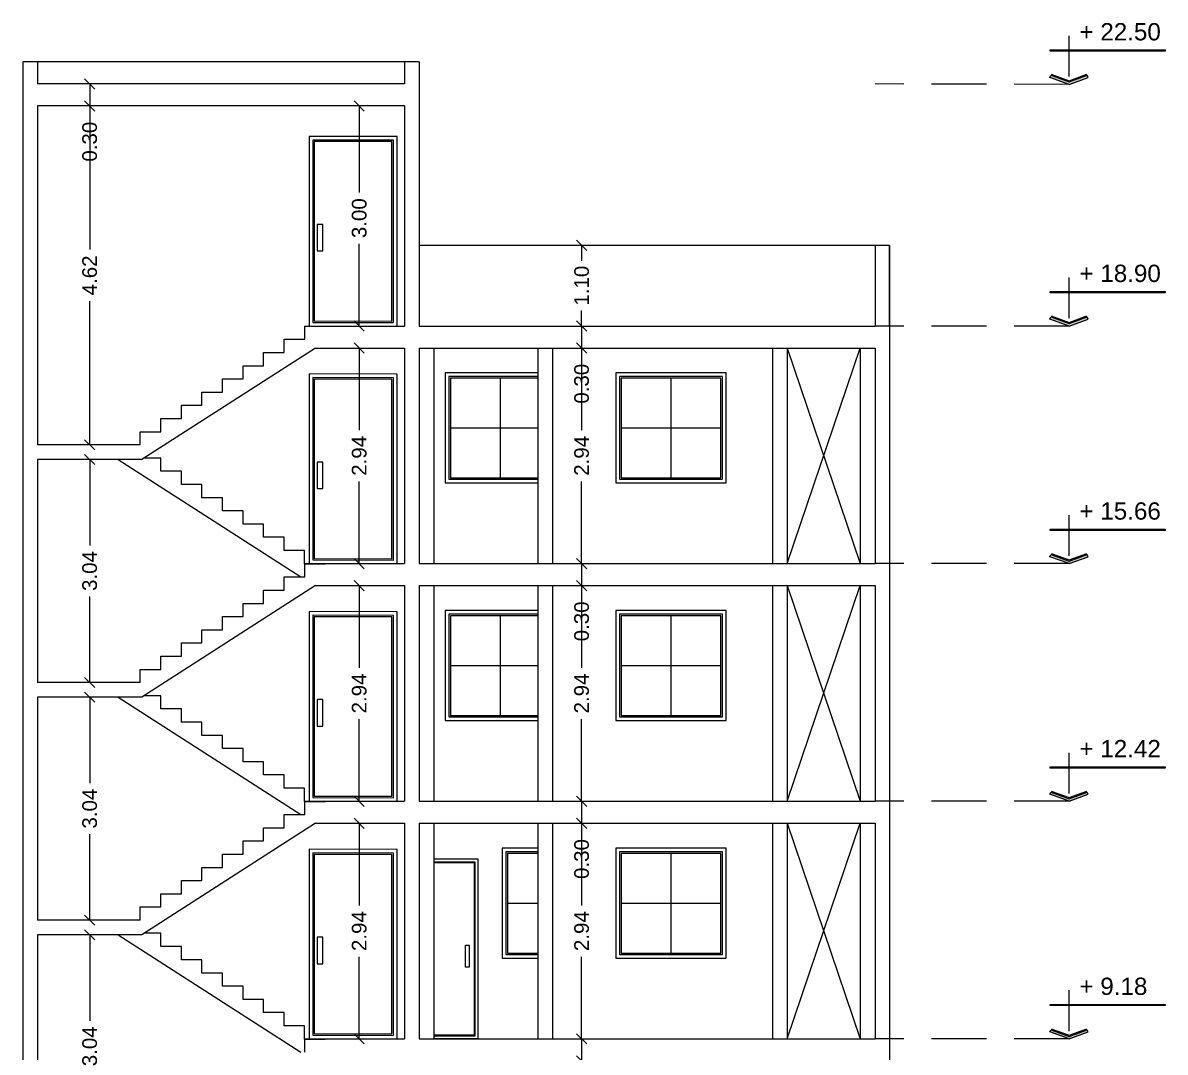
# Model space of a CAD drawing. Header units: metres. Extents: x -355 to 973, y -73 to 238.
# Drawn here: x 538.38 to 553.94, y 56 to 70.04 of the extents above; entities that cross this region are included whole.
import ezdxf

# ---------------------------------------------------------------- set-up
doc = ezdxf.new("R2010")
doc.units = ezdxf.units.M
doc.header["$LTSCALE"] = 3
doc.header["$MEASUREMENT"] = 0
doc.linetypes.add('DASHED2', pattern=[0.375, 0.25, -0.125])
for name, color, linetype, lineweight in [('.....13', 7, 'DASHED2', 13), ('05', 21, 'Continuous', 5), ('09', 120, 'Continuous', 9)]:
    doc.layers.add(name, color=color, linetype=linetype, lineweight=lineweight)
doc.layers.add('A-FALSE-25-Knuf', color=2, linetype='Continuous')
doc.layers.add('khatchin', color=7, linetype='Continuous')
doc.styles.get("Standard").update_dxf_attribs({"font": 'arial.ttf'})
doc.dimstyles.new('ahmad', dxfattribs={"dimtxt": 0.2, "dimasz": 0.1375, "dimexe": 0, "dimexo": 0.0625, "dimgap": 0.09, "dimtad": 0, "dimzin": 0, "dimdsep": 46, "dimtxsty": 'Standard', "dimblk": 'OBLIQUE', "dimcen": 0.09, "dimclrd": 245, "dimclrt": 61, "dimadec": 0, "dimazin": 0, "dimtfac": 1, "dimtofl": 0, "dimtmove": 0, "dimatfit": 3, "dimldrblk": 'OBLIQUE', "dimfxl": 0, "dimfxlon": 1, "dimtolj": 1, "dimtzin": 0, "dimlwd": 13, "dimarcsym": 0})

# ---------------------------------------------------------------- blocks, each defined once
blk = doc.blocks.new('7uy')
at = {"layer": 'Defpoints'}
for p, q in [((307.318, 21.839), (307.038, 21.839)), ((307.318, 21.659), (307.318, 21.839))]:
    blk.add_line(p, q, dxfattribs=at)
blk = doc.blocks.new('_Oblique')
at = {"color": 0, "linetype": 'ByBlock', "lineweight": -2}
blk.add_line((-0.5, -0.5), (0.5, 0.5), dxfattribs=at)
blk = doc.blocks.new('*D551')
at = {"color": 245, "lineweight": 13, "transparency": 16777216}
for p, q in [((542.959, 65.602), (542.959, 64.483)), ((542.959, 62.662), (542.959, 63.781))]:
    blk.add_line(p, q, dxfattribs=at)
at = {"layer": 'Defpoints', "color": 0, "transparency": 16777216}
for p in [(542.361, 65.602), (542.959, 65.602), (542.218, 62.662)]:
    blk.add_point(p, dxfattribs=at)
at = {"color": 245, "lineweight": 13, "transparency": 16777216, "xscale": 0.1375, "yscale": 0.1375, "zscale": 0.1375}
for p, rotation in [((542.959, 65.602), 90), ((542.959, 62.662), 270)]:
    blk.add_blockref('_Oblique', p, dxfattribs=dict(at, rotation=rotation))
at = {"color": 61, "transparency": 16777216, "insert": (542.959, 64.132), "char_height": 0.2, "attachment_point": 5, "rotation": 90}
blk.add_mtext('\\A1;2.94', dxfattribs=at)
blk = doc.blocks.new('erger')
blk.add_lwpolyline([(285.953, 18.481), (285.876, 18.481), (285.876, 18.121), (285.953, 18.121)], close=True)
at = {"layer": '09'}
for points in [[(285.766, 17.095), (286.965, 17.093), (286.965, 19.679), (285.766, 19.681)], [(285.816, 17.145), (286.915, 17.143), (286.915, 19.629), (285.816, 19.631)], [(285.836, 17.165), (286.895, 17.163), (286.895, 19.609), (285.836, 19.611)]]:
    blk.add_lwpolyline(points, close=True, dxfattribs=at)
blk = doc.blocks.new('*D552')
at = {"color": 245, "lineweight": 13, "transparency": 16777216}
for p, q in [((542.959, 62.362), (542.959, 61.243)), ((542.959, 59.422), (542.959, 60.541))]:
    blk.add_line(p, q, dxfattribs=at)
at = {"layer": 'Defpoints', "color": 0, "transparency": 16777216}
for p in [(542.361, 62.362), (542.959, 62.362), (542.218, 59.422)]:
    blk.add_point(p, dxfattribs=at)
at = {"color": 245, "lineweight": 13, "transparency": 16777216, "xscale": 0.1375, "yscale": 0.1375, "zscale": 0.1375}
for p, rotation in [((542.959, 62.362), 90), ((542.959, 59.422), 270)]:
    blk.add_blockref('_Oblique', p, dxfattribs=dict(at, rotation=rotation))
at = {"color": 61, "transparency": 16777216, "insert": (542.959, 60.892), "char_height": 0.2, "attachment_point": 5, "rotation": 90}
blk.add_mtext('\\A1;2.94', dxfattribs=at)
blk = doc.blocks.new('*D553')
at = {"color": 245, "lineweight": 13, "transparency": 16777216}
for p, q in [((542.959, 59.122), (542.959, 58.003)), ((542.959, 56.182), (542.959, 57.301))]:
    blk.add_line(p, q, dxfattribs=at)
at = {"layer": 'Defpoints', "color": 0, "transparency": 16777216}
for p in [(542.361, 59.122), (542.959, 59.122), (542.218, 56.182)]:
    blk.add_point(p, dxfattribs=at)
at = {"color": 245, "lineweight": 13, "transparency": 16777216, "xscale": 0.1375, "yscale": 0.1375, "zscale": 0.1375}
for p, rotation in [((542.959, 59.122), 90), ((542.959, 56.182), 270)]:
    blk.add_blockref('_Oblique', p, dxfattribs=dict(at, rotation=rotation))
at = {"color": 61, "transparency": 16777216, "insert": (542.959, 57.652), "char_height": 0.2, "attachment_point": 5, "rotation": 90}
blk.add_mtext('\\A1;2.94', dxfattribs=at)
blk = doc.blocks.new('43wr34r')
at = {"layer": '09'}
for p, q in [((297.419, 28.365), (297.419, 27.005)), ((296.739, 27.685), (298.099, 27.685))]:
    blk.add_line(p, q, dxfattribs=at)
for points in [[(298.169, 28.435), (296.669, 28.435), (296.669, 26.935), (298.169, 26.935)], [(298.119, 28.385), (296.719, 28.385), (296.719, 26.985), (298.119, 26.985)], [(298.099, 28.365), (296.739, 28.365), (296.739, 27.005), (298.099, 27.005)]]:
    blk.add_lwpolyline(points, close=True, dxfattribs=at)
blk = doc.blocks.new('awedad')
at = {"layer": '09'}
blk.add_line((288.468, 22.185), (288.881, 22.185), dxfattribs=at)
for points in [[(288.881, 22.935), (288.398, 22.935), (288.398, 21.435), (288.881, 21.435)], [(288.881, 22.885), (288.448, 22.885), (288.448, 21.485), (288.881, 21.485)], [(288.881, 22.865), (288.468, 22.865), (288.468, 21.505), (288.881, 21.505)]]:
    blk.add_lwpolyline(points, dxfattribs=at)
blk = doc.blocks.new('ertfetf')
blk.add_lwpolyline([(300.918, 16.3), (300.968, 16.3), (300.968, 16.001), (300.918, 16.001)], close=True)
at = {"layer": '09'}
for points in [[(300.485, 17.477), (301.085, 17.477), (301.085, 15.022), (300.485, 15.022)], [(300.485, 17.437), (301.045, 17.437), (301.045, 15.062), (300.485, 15.062)], [(300.485, 17.427), (301.035, 17.427), (301.035, 15.072), (300.485, 15.072)]]:
    blk.add_lwpolyline(points, dxfattribs=at)
blk = doc.blocks.new('w4r43w4r')
at = {"layer": '09'}
for p, q in [((270.664, 19.625), (270.664, 18.265)), ((269.984, 18.945), (271.173, 18.945))]:
    blk.add_line(p, q, dxfattribs=at)
for points in [[(271.173, 19.695), (269.914, 19.695), (269.914, 18.195), (271.173, 18.195)], [(271.173, 19.645), (269.964, 19.645), (269.964, 18.245), (271.173, 18.245)], [(271.173, 19.625), (269.984, 19.625), (269.984, 18.265), (271.173, 18.265)]]:
    blk.add_lwpolyline(points, dxfattribs=at)
blk = doc.blocks.new('*D571')
at = {"layer": 'Defpoints', "color": 0, "transparency": 16777216}
for p in [(539.286, 64.082), (539.286, 61.042), (539.286, 61.042)]:
    blk.add_point(p, dxfattribs=at)
at = {"layer": 'khatchin', "color": 245, "lineweight": 13, "transparency": 16777216}
for p, q in [((539.286, 64.082), (539.286, 62.911)), ((539.286, 61.042), (539.286, 62.212))]:
    blk.add_line(p, q, dxfattribs=at)
at = {"layer": 'khatchin', "color": 245, "lineweight": 13, "transparency": 16777216, "xscale": 0.1375, "yscale": 0.1375, "zscale": 0.1375}
for p, rotation in [((539.286, 64.082), 90), ((539.286, 61.042), 270)]:
    blk.add_blockref('_Oblique', p, dxfattribs=dict(at, rotation=rotation))
at = {"layer": 'khatchin', "color": 61, "transparency": 16777216, "insert": (539.286, 62.562), "char_height": 0.2, "attachment_point": 5, "rotation": 90}
blk.add_mtext('\\A1;3.04', dxfattribs=at)
blk = doc.blocks.new('*D572')
at = {"layer": 'Defpoints', "color": 0, "transparency": 16777216}
for p in [(539.286, 60.842), (539.286, 57.802), (539.286, 57.802)]:
    blk.add_point(p, dxfattribs=at)
at = {"layer": 'khatchin', "color": 245, "lineweight": 13, "transparency": 16777216}
for p, q in [((539.286, 60.842), (539.286, 59.671)), ((539.286, 57.802), (539.286, 58.972))]:
    blk.add_line(p, q, dxfattribs=at)
at = {"layer": 'khatchin', "color": 245, "lineweight": 13, "transparency": 16777216, "xscale": 0.1375, "yscale": 0.1375, "zscale": 0.1375}
for p, rotation in [((539.286, 60.842), 90), ((539.286, 57.802), 270)]:
    blk.add_blockref('_Oblique', p, dxfattribs=dict(at, rotation=rotation))
at = {"layer": 'khatchin', "color": 61, "transparency": 16777216, "insert": (539.286, 59.322), "char_height": 0.2, "attachment_point": 5, "rotation": 90}
blk.add_mtext('\\A1;3.04', dxfattribs=at)
blk = doc.blocks.new('*D557')
at = {"layer": 'Defpoints', "color": 0, "transparency": 16777216}
for p in [(539.286, 57.602), (539.286, 54.562), (539.286, 54.562)]:
    blk.add_point(p, dxfattribs=at)
at = {"layer": 'khatchin', "color": 245, "lineweight": 13, "transparency": 16777216}
for p, q in [((539.286, 57.602), (539.286, 56.431)), ((539.286, 54.562), (539.286, 55.732))]:
    blk.add_line(p, q, dxfattribs=at)
at = {"layer": 'khatchin', "color": 245, "lineweight": 13, "transparency": 16777216, "xscale": 0.1375, "yscale": 0.1375, "zscale": 0.1375}
for p, rotation in [((539.286, 57.602), 90), ((539.286, 54.562), 270)]:
    blk.add_blockref('_Oblique', p, dxfattribs=dict(at, rotation=rotation))
at = {"layer": 'khatchin', "color": 61, "transparency": 16777216, "insert": (539.286, 56.082), "char_height": 0.2, "attachment_point": 5, "rotation": 90}
blk.add_mtext('\\A1;3.04', dxfattribs=at)
blk = doc.blocks.new('*D560')
at = {"layer": 'Defpoints', "color": 0, "transparency": 16777216}
for p in [(539.286, 68.902), (539.286, 64.282), (539.286, 64.282)]:
    blk.add_point(p, dxfattribs=at)
at = {"layer": 'khatchin', "color": 245, "lineweight": 13, "transparency": 16777216}
for p, q in [((539.286, 68.902), (539.286, 66.944)), ((539.286, 64.282), (539.286, 66.239))]:
    blk.add_line(p, q, dxfattribs=at)
at = {"layer": 'khatchin', "color": 245, "lineweight": 13, "transparency": 16777216, "xscale": 0.1375, "yscale": 0.1375, "zscale": 0.1375}
for p, rotation in [((539.286, 68.902), 90), ((539.286, 64.282), 270)]:
    blk.add_blockref('_Oblique', p, dxfattribs=dict(at, rotation=rotation))
at = {"layer": 'khatchin', "color": 61, "transparency": 16777216, "insert": (539.286, 66.592), "char_height": 0.2, "attachment_point": 5, "rotation": 90}
blk.add_mtext('\\A1;4.62', dxfattribs=at)
blk = doc.blocks.new('*D573')
at = {"layer": 'Defpoints', "color": 0, "transparency": 16777216}
for p in [(545.59, 62.662), (545.59, 62.362), (545.989, 62.362)]:
    blk.add_point(p, dxfattribs=at)
at = {"layer": 'khatchin', "color": 245, "lineweight": 13, "transparency": 16777216}
for p, q in [((545.989, 62.662), (545.989, 62.362)), ((545.989, 62.362), (545.989, 62.224))]:
    blk.add_line(p, q, dxfattribs=at)
at = {"layer": 'khatchin', "color": 245, "lineweight": 13, "transparency": 16777216, "xscale": 0.1375, "yscale": 0.1375, "zscale": 0.1375}
for p, rotation in [((545.989, 62.662), 90), ((545.989, 62.362), 270)]:
    blk.add_blockref('_Oblique', p, dxfattribs=dict(at, rotation=rotation))
at = {"layer": 'khatchin', "color": 61, "transparency": 16777216, "insert": (545.989, 61.875), "char_height": 0.2, "attachment_point": 5, "rotation": 90}
blk.add_mtext('\\A1;0.30', dxfattribs=at)
blk = doc.blocks.new('*D574')
at = {"layer": 'Defpoints', "color": 0, "transparency": 16777216}
for p in [(545.989, 65.602), (545.989, 65.602), (545.989, 62.662)]:
    blk.add_point(p, dxfattribs=at)
at = {"layer": 'khatchin', "color": 245, "lineweight": 13, "transparency": 16777216}
for p, q in [((545.989, 65.602), (545.989, 64.483)), ((545.989, 62.662), (545.989, 63.781))]:
    blk.add_line(p, q, dxfattribs=at)
at = {"layer": 'khatchin', "color": 245, "lineweight": 13, "transparency": 16777216, "xscale": 0.1375, "yscale": 0.1375, "zscale": 0.1375}
for p, rotation in [((545.989, 65.602), 90), ((545.989, 62.662), 270)]:
    blk.add_blockref('_Oblique', p, dxfattribs=dict(at, rotation=rotation))
at = {"layer": 'khatchin', "color": 61, "transparency": 16777216, "insert": (545.989, 64.132), "char_height": 0.2, "attachment_point": 5, "rotation": 90}
blk.add_mtext('\\A1;2.94', dxfattribs=at)
blk = doc.blocks.new('*D561')
at = {"layer": 'Defpoints', "color": 0, "transparency": 16777216}
for p in [(545.59, 59.422), (545.59, 59.122), (545.989, 59.122)]:
    blk.add_point(p, dxfattribs=at)
at = {"layer": 'khatchin', "color": 245, "lineweight": 13, "transparency": 16777216}
for p, q in [((545.989, 59.422), (545.989, 59.122)), ((545.989, 59.122), (545.989, 58.984))]:
    blk.add_line(p, q, dxfattribs=at)
at = {"layer": 'khatchin', "color": 245, "lineweight": 13, "transparency": 16777216, "xscale": 0.1375, "yscale": 0.1375, "zscale": 0.1375}
for p, rotation in [((545.989, 59.422), 90), ((545.989, 59.122), 270)]:
    blk.add_blockref('_Oblique', p, dxfattribs=dict(at, rotation=rotation))
at = {"layer": 'khatchin', "color": 61, "transparency": 16777216, "insert": (545.989, 58.635), "char_height": 0.2, "attachment_point": 5, "rotation": 90}
blk.add_mtext('\\A1;0.30', dxfattribs=at)
blk = doc.blocks.new('*D562')
at = {"layer": 'Defpoints', "color": 0, "transparency": 16777216}
for p in [(545.989, 62.362), (545.989, 62.362), (545.989, 59.422)]:
    blk.add_point(p, dxfattribs=at)
at = {"layer": 'khatchin', "color": 245, "lineweight": 13, "transparency": 16777216}
for p, q in [((545.989, 62.362), (545.989, 61.243)), ((545.989, 59.422), (545.989, 60.541))]:
    blk.add_line(p, q, dxfattribs=at)
at = {"layer": 'khatchin', "color": 245, "lineweight": 13, "transparency": 16777216, "xscale": 0.1375, "yscale": 0.1375, "zscale": 0.1375}
for p, rotation in [((545.989, 62.362), 90), ((545.989, 59.422), 270)]:
    blk.add_blockref('_Oblique', p, dxfattribs=dict(at, rotation=rotation))
at = {"layer": 'khatchin', "color": 61, "transparency": 16777216, "insert": (545.989, 60.892), "char_height": 0.2, "attachment_point": 5, "rotation": 90}
blk.add_mtext('\\A1;2.94', dxfattribs=at)
blk = doc.blocks.new('*D563')
at = {"layer": 'Defpoints', "color": 0, "transparency": 16777216}
for p in [(545.59, 56.182), (545.59, 55.882), (545.989, 55.882)]:
    blk.add_point(p, dxfattribs=at)
at = {"layer": 'khatchin', "color": 245, "lineweight": 13, "transparency": 16777216}
for p, q in [((545.989, 56.182), (545.989, 55.882)), ((545.989, 55.882), (545.989, 55.744))]:
    blk.add_line(p, q, dxfattribs=at)
at = {"layer": 'khatchin', "color": 245, "lineweight": 13, "transparency": 16777216, "xscale": 0.1375, "yscale": 0.1375, "zscale": 0.1375}
for p, rotation in [((545.989, 56.182), 90), ((545.989, 55.882), 270)]:
    blk.add_blockref('_Oblique', p, dxfattribs=dict(at, rotation=rotation))
at = {"layer": 'khatchin', "color": 61, "transparency": 16777216, "insert": (545.989, 55.395), "char_height": 0.2, "attachment_point": 5, "rotation": 90}
blk.add_mtext('\\A1;0.30', dxfattribs=at)
blk = doc.blocks.new('*D564')
at = {"layer": 'Defpoints', "color": 0, "transparency": 16777216}
for p in [(545.989, 59.122), (545.989, 59.122), (545.989, 56.182)]:
    blk.add_point(p, dxfattribs=at)
at = {"layer": 'khatchin', "color": 245, "lineweight": 13, "transparency": 16777216}
for p, q in [((545.989, 59.122), (545.989, 58.003)), ((545.989, 56.182), (545.989, 57.301))]:
    blk.add_line(p, q, dxfattribs=at)
at = {"layer": 'khatchin', "color": 245, "lineweight": 13, "transparency": 16777216, "xscale": 0.1375, "yscale": 0.1375, "zscale": 0.1375}
for p, rotation in [((545.989, 59.122), 90), ((545.989, 56.182), 270)]:
    blk.add_blockref('_Oblique', p, dxfattribs=dict(at, rotation=rotation))
at = {"layer": 'khatchin', "color": 61, "transparency": 16777216, "insert": (545.989, 57.652), "char_height": 0.2, "attachment_point": 5, "rotation": 90}
blk.add_mtext('\\A1;2.94', dxfattribs=at)
blk = doc.blocks.new('*D569')
at = {"layer": 'Defpoints', "color": 0, "transparency": 16777216}
for p in [(545.59, 65.902), (545.59, 65.602), (545.989, 65.602)]:
    blk.add_point(p, dxfattribs=at)
at = {"layer": 'khatchin', "color": 245, "lineweight": 13, "transparency": 16777216}
for p, q in [((545.989, 65.902), (545.989, 65.602)), ((545.989, 65.602), (545.989, 65.464))]:
    blk.add_line(p, q, dxfattribs=at)
at = {"layer": 'khatchin', "color": 245, "lineweight": 13, "transparency": 16777216, "xscale": 0.1375, "yscale": 0.1375, "zscale": 0.1375}
for p, rotation in [((545.989, 65.902), 90), ((545.989, 65.602), 270)]:
    blk.add_blockref('_Oblique', p, dxfattribs=dict(at, rotation=rotation))
at = {"layer": 'khatchin', "color": 61, "transparency": 16777216, "insert": (545.989, 65.115), "char_height": 0.2, "attachment_point": 5, "rotation": 90}
blk.add_mtext('\\A1;0.30', dxfattribs=at)
blk = doc.blocks.new('*D575')
at = {"layer": 'Defpoints', "color": 0, "transparency": 16777216}
for p in [(545.989, 67.002), (545.989, 67.002), (545.989, 65.902)]:
    blk.add_point(p, dxfattribs=at)
at = {"layer": 'khatchin', "color": 245, "lineweight": 13, "transparency": 16777216}
for p, q in [((545.989, 67.002), (545.989, 66.792)), ((545.989, 65.902), (545.989, 66.112))]:
    blk.add_line(p, q, dxfattribs=at)
at = {"layer": 'khatchin', "color": 245, "lineweight": 13, "transparency": 16777216, "xscale": 0.1375, "yscale": 0.1375, "zscale": 0.1375}
for p, rotation in [((545.989, 67.002), 90), ((545.989, 65.902), 270)]:
    blk.add_blockref('_Oblique', p, dxfattribs=dict(at, rotation=rotation))
at = {"layer": 'khatchin', "color": 61, "transparency": 16777216, "insert": (545.989, 66.452), "char_height": 0.2, "attachment_point": 5, "rotation": 90}
blk.add_mtext('\\A1;1.10', dxfattribs=at)
blk = doc.blocks.new('*D570')
at = {"color": 245, "lineweight": 13, "transparency": 16777216}
for p, q in [((542.959, 68.902), (542.959, 67.721)), ((542.959, 65.902), (542.959, 67.022))]:
    blk.add_line(p, q, dxfattribs=at)
at = {"layer": 'Defpoints', "color": 0, "transparency": 16777216}
for p in [(542.361, 68.902), (542.959, 68.902), (542.218, 65.902)]:
    blk.add_point(p, dxfattribs=at)
at = {"color": 245, "lineweight": 13, "transparency": 16777216, "xscale": 0.1375, "yscale": 0.1375, "zscale": 0.1375}
for p, rotation in [((542.959, 68.902), 90), ((542.959, 65.902), 270)]:
    blk.add_blockref('_Oblique', p, dxfattribs=dict(at, rotation=rotation))
at = {"color": 61, "transparency": 16777216, "insert": (542.959, 67.372), "char_height": 0.2, "attachment_point": 5, "rotation": 90}
blk.add_mtext('\\A1;3.00', dxfattribs=at)
blk = doc.blocks.new('*D577')
at = {"layer": 'Defpoints', "color": 0, "transparency": 16777216}
for p in [(539.286, 69.202), (539.286, 69.202), (539.286, 68.902)]:
    blk.add_point(p, dxfattribs=at)
at = {"layer": 'khatchin', "color": 245, "lineweight": 13, "transparency": 16777216}
for p, q in [((539.286, 69.202), (539.286, 68.902)), ((539.286, 68.902), (539.286, 68.764))]:
    blk.add_line(p, q, dxfattribs=at)
at = {"layer": 'khatchin', "color": 245, "lineweight": 13, "transparency": 16777216, "xscale": 0.1375, "yscale": 0.1375, "zscale": 0.1375}
for p, rotation in [((539.286, 69.202), 90), ((539.286, 68.902), 270)]:
    blk.add_blockref('_Oblique', p, dxfattribs=dict(at, rotation=rotation))
at = {"layer": 'khatchin', "color": 61, "transparency": 16777216, "insert": (539.286, 68.415), "char_height": 0.2, "attachment_point": 5, "rotation": 90}
blk.add_mtext('\\A1;0.30', dxfattribs=at)

msp = doc.modelspace()

# ---------------------------------------------------------------- hatches: boundary and pattern name
for points in [[(552.631, 69.196), (552.891, 69.292), (552.879, 69.323), (552.631, 69.231), (552.382, 69.323), (552.37, 69.292)], [(552.631, 65.902), (552.891, 65.997), (552.879, 66.028), (552.631, 65.937), (552.382, 66.028), (552.37, 65.997)], [(552.631, 62.662), (552.891, 62.757), (552.879, 62.788), (552.631, 62.697), (552.382, 62.788), (552.37, 62.757)], [(552.631, 59.422), (552.891, 59.517), (552.879, 59.548), (552.631, 59.457), (552.382, 59.548), (552.37, 59.517)], [(552.631, 56.182), (552.891, 56.277), (552.879, 56.308), (552.631, 56.217), (552.382, 56.308), (552.37, 56.277)]]:
    msp.add_hatch(color=256).paths.add_polyline_path(points)

# ---------------------------------------------------------------- linework, layer by layer
at = {"layer": '.....13'}
for p, q in [((552.631, 69.196), (549.987, 69.202)), ((552.631, 65.902), (549.987, 65.902)), ((552.631, 62.662), (549.987, 62.662)), ((552.631, 59.422), (549.987, 59.422)), ((552.631, 56.182), (549.987, 56.182))]:
    msp.add_line(p, q, dxfattribs=at)
for p, q in [((552.631, 69.303), (552.631, 69.86)), ((552.372, 69.666), (553.939, 69.666)), ((538.375, 69.502), (538.375, 47.002)), ((538.575, 69.502), (538.575, 69.202)), ((543.575, 69.502), (543.575, 69.202)), ((543.775, 69.502), (543.775, 65.902)), ((538.575, 68.902), (538.575, 64.282)), ((543.575, 68.902), (543.575, 65.902)), ((549.987, 67.002), (549.987, 65.902)), ((550.185, 67.002), (550.185, 47.002)), ((552.631, 66.009), (552.631, 66.565)), ((552.372, 66.371), (553.939, 66.371)), ((542.215, 65.902), (543.575, 65.902)), ((543.775, 65.902), (549.987, 65.902)), ((542.361, 65.602), (543.575, 65.602)), ((543.575, 65.602), (543.575, 62.662)), ((543.775, 65.602), (549.987, 65.602)), ((543.775, 65.602), (543.775, 62.662)), ((543.974, 65.602), (543.974, 62.662)), ((545.39, 65.602), (545.39, 62.662)), ((545.59, 65.602), (545.59, 62.662)), ((548.59, 65.602), (548.59, 62.662)), ((548.79, 65.602), (548.79, 62.662)), ((549.785, 65.602), (549.785, 62.662)), ((549.987, 65.602), (549.987, 62.662)), ((538.575, 64.082), (538.575, 61.042)), ((552.631, 62.769), (552.631, 63.325)), ((552.372, 63.131), (553.939, 63.131)), ((542.215, 62.662), (543.575, 62.662)), ((543.775, 62.662), (549.987, 62.662)), ((542.361, 62.362), (543.575, 62.362)), ((543.575, 62.362), (543.575, 59.422)), ((543.775, 62.362), (549.987, 62.362)), ((543.775, 62.362), (543.775, 59.422)), ((543.974, 62.362), (543.974, 59.422)), ((545.39, 62.362), (545.39, 59.422)), ((545.59, 62.362), (545.59, 59.422)), ((548.59, 62.362), (548.59, 59.422)), ((548.79, 62.362), (548.79, 59.422)), ((549.785, 62.362), (549.785, 59.422)), ((549.987, 62.362), (549.987, 59.422)), ((538.575, 60.842), (538.575, 57.802)), ((552.631, 59.529), (552.631, 60.085)), ((552.372, 59.891), (553.939, 59.891)), ((542.218, 59.422), (543.575, 59.422)), ((543.775, 59.422), (549.987, 59.422)), ((542.361, 59.122), (543.575, 59.122)), ((543.575, 59.122), (543.575, 56.182)), ((543.775, 59.122), (549.987, 59.122)), ((543.775, 59.122), (543.775, 56.182)), ((543.974, 59.122), (543.974, 56.182)), ((545.39, 59.122), (545.39, 56.182)), ((545.59, 59.122), (545.59, 56.182)), ((548.59, 59.122), (548.59, 56.182)), ((548.79, 59.122), (548.79, 56.182)), ((549.785, 59.122), (549.785, 56.182)), ((549.987, 59.122), (549.987, 56.182)), ((538.575, 57.602), (538.575, 54.562)), ((552.631, 56.289), (552.631, 56.845)), ((552.372, 56.651), (553.939, 56.651)), ((542.215, 56.182), (543.575, 56.182)), ((543.775, 56.182), (549.987, 56.182))]:
    msp.add_line(p, q)
for points in [[(552.372, 69.666), (553.939, 69.666), (553.939, 69.651), (552.372, 69.651)], [(552.372, 66.371), (553.939, 66.371), (553.939, 66.356), (552.372, 66.356)], [(552.372, 63.131), (553.939, 63.131), (553.939, 63.116), (552.372, 63.116)], [(552.372, 59.891), (553.939, 59.891), (553.939, 59.876), (552.372, 59.876)], [(552.372, 56.651), (553.939, 56.651), (553.939, 56.636), (552.372, 56.636)]]:
    msp.add_lwpolyline(points, close=True)
at = {"layer": '05'}
for p, q in [((552.37, 69.292), (552.382, 69.323)), ((552.631, 69.196), (552.37, 69.292)), ((552.382, 69.323), (552.631, 69.231)), ((552.387, 69.336), (552.631, 69.247)), ((552.631, 69.247), (552.874, 69.336)), ((552.631, 69.231), (552.879, 69.323)), ((552.631, 69.196), (552.891, 69.292)), ((552.891, 69.292), (552.879, 69.323)), ((552.37, 65.997), (552.382, 66.028)), ((552.631, 65.902), (552.37, 65.997)), ((552.382, 66.028), (552.631, 65.937)), ((552.387, 66.042), (552.631, 65.952)), ((552.631, 65.952), (552.874, 66.042)), ((552.631, 65.937), (552.879, 66.028)), ((552.631, 65.902), (552.891, 65.997)), ((552.891, 65.997), (552.879, 66.028)), ((552.37, 62.757), (552.382, 62.788)), ((552.631, 62.662), (552.37, 62.757)), ((552.382, 62.788), (552.631, 62.697)), ((552.387, 62.802), (552.631, 62.712)), ((552.631, 62.712), (552.874, 62.802)), ((552.631, 62.697), (552.879, 62.788)), ((552.631, 62.662), (552.891, 62.757)), ((552.891, 62.757), (552.879, 62.788)), ((552.37, 59.517), (552.382, 59.548)), ((552.631, 59.422), (552.37, 59.517)), ((552.382, 59.548), (552.631, 59.457)), ((552.387, 59.562), (552.631, 59.472)), ((552.631, 59.472), (552.874, 59.562)), ((552.631, 59.457), (552.879, 59.548)), ((552.631, 59.422), (552.891, 59.517)), ((552.891, 59.517), (552.879, 59.548)), ((552.37, 56.277), (552.382, 56.308)), ((552.631, 56.182), (552.37, 56.277)), ((552.382, 56.308), (552.631, 56.217)), ((552.387, 56.322), (552.631, 56.232)), ((552.631, 56.232), (552.874, 56.322)), ((552.631, 56.217), (552.879, 56.308)), ((552.631, 56.182), (552.891, 56.277)), ((552.891, 56.277), (552.879, 56.308))]:
    msp.add_line(p, q, dxfattribs=at)
at = {"layer": 'Defpoints'}
for p, q in [((542.361, 65.602), (539.997, 64.082)), ((539.695, 64.282), (538.575, 64.282)), ((539.975, 64.282), (539.695, 64.282)), ((539.997, 64.082), (538.575, 64.082)), ((539.674, 64.082), (542.162, 62.482)), ((540.255, 64.102), (540.028, 64.102)), ((540.255, 63.922), (540.255, 64.102)), ((542.361, 62.362), (539.997, 60.842)), ((539.695, 61.042), (538.575, 61.042)), ((539.975, 61.042), (539.695, 61.042)), ((540.255, 60.862), (540.028, 60.862)), ((540.255, 60.682), (540.255, 60.862)), ((539.997, 60.842), (538.575, 60.842)), ((539.674, 60.842), (542.162, 59.242)), ((542.361, 59.122), (539.997, 57.602)), ((539.695, 57.802), (538.575, 57.802)), ((539.975, 57.802), (539.695, 57.802)), ((539.997, 57.602), (538.575, 57.602)), ((539.674, 57.602), (542.162, 56.002)), ((540.255, 57.622), (540.028, 57.622)), ((540.255, 57.442), (540.255, 57.622))]:
    msp.add_line(p, q, dxfattribs=at)
at = {"layer": 'khatchin'}
for p, q in [((543.775, 69.502), (538.375, 69.502)), ((543.575, 69.202), (538.575, 69.202)), ((543.575, 68.902), (538.575, 68.902)), ((550.185, 67.002), (543.775, 67.002)), ((550.185, 65.902), (550.185, 67.002)), ((548.79, 62.662), (549.785, 65.602)), ((548.79, 65.602), (549.785, 62.662)), ((548.79, 59.422), (549.785, 62.362)), ((548.79, 62.362), (549.785, 59.422)), ((548.79, 56.182), (549.785, 59.122)), ((548.79, 59.122), (549.785, 56.182))]:
    msp.add_line(p, q, dxfattribs=at)

# ---------------------------------------------------------------- block references
at = {"layer": 'A-FALSE-25-Knuf'}
for name, p in [('w4r43w4r', (274.217, 45.567)), ('43wr34r', (249.787, 36.827)), ('w4r43w4r', (274.217, 42.327)), ('43wr34r', (249.787, 33.587)), ('awedad', (256.509, 35.847)), ('43wr34r', (249.787, 30.347)), ('ertfetf', (243.488, 41.16))]:
    msp.add_blockref(name, p, dxfattribs=at)
at = {"layer": 'Defpoints'}
for name, p in [('erger', (256.509, 48.807)), ('erger', (256.509, 45.567)), ('7uy', (233.217, 42.082)), ('7uy', (233.497, 41.902)), ('7uy', (233.777, 41.722)), ('7uy', (234.057, 41.542)), ('7uy', (234.337, 41.362)), ('7uy', (234.617, 41.182)), ('7uy', (234.897, 41.002)), ('erger', (256.509, 42.327)), ('7uy', (233.217, 38.842)), ('7uy', (233.497, 38.662)), ('7uy', (233.777, 38.482)), ('7uy', (234.057, 38.302)), ('7uy', (234.337, 38.122)), ('7uy', (234.617, 37.942)), ('7uy', (234.897, 37.762)), ('erger', (256.509, 39.087)), ('7uy', (233.217, 35.602)), ('7uy', (233.497, 35.422)), ('7uy', (233.777, 35.242)), ('7uy', (234.057, 35.062)), ('7uy', (234.337, 34.882)), ('7uy', (234.617, 34.702)), ('7uy', (234.897, 34.522))]:
    msp.add_blockref(name, p, dxfattribs=at)
at = {"layer": 'Defpoints', "xscale": -1}
for p in [(849.534, 44.062), (849.254, 43.882), (848.974, 43.702), (848.694, 43.522), (848.414, 43.342), (848.134, 43.162), (847.854, 42.982), (847.574, 42.802), (847.294, 42.622), (849.534, 40.822), (849.254, 40.642), (848.974, 40.462), (848.694, 40.282), (848.414, 40.102), (848.134, 39.922), (847.854, 39.742), (847.574, 39.562), (847.294, 39.382), (849.534, 37.582), (849.254, 37.402), (848.974, 37.222), (848.694, 37.042), (848.414, 36.862), (848.134, 36.682), (847.854, 36.502), (847.574, 36.322), (847.294, 36.142), (849.534, 34.342)]:
    msp.add_blockref('7uy', p, dxfattribs=at)

# ---------------------------------------------------------------- texts
at = {"char_height": 0.2359, "width": 1.81395, "attachment_point": 1}
for s, insert in [('+ 22.50', (552.772, 70.032)), ('+ 18.90', (552.772, 66.738)), ('+ 15.66', (552.772, 63.498)), ('+ 12.42', (552.772, 60.258)), ('+ 9.18', (552.772, 57.018))]:
    msp.add_mtext(s, dxfattribs=dict(at, insert=insert))

# ---------------------------------------------------------------- dimensions: what is measured, and where the dimension line sits
for base, p1, p2, picture, middle in [((542.959, 68.902), (542.218, 65.902), (542.361, 68.902), '*D570', (542.959, 67.372)), ((542.959, 65.602), (542.218, 62.662), (542.361, 65.602), '*D551', (542.959, 64.132)), ((542.959, 62.362), (542.218, 59.422), (542.361, 62.362), '*D552', (542.959, 60.892)), ((542.959, 59.122), (542.218, 56.182), (542.361, 59.122), '*D553', (542.959, 57.652))]:
    dim = msp.add_linear_dim(base=base, p1=p1, p2=p2, angle=90, dimstyle='ahmad')
    dim.commit()
    dim.dimension.update_dxf_attribs({"geometry": picture, "text_midpoint": middle, "dimtype": 160})
at = {"layer": 'khatchin'}
dim = msp.add_linear_dim(base=(539.286, 69.202), p1=(539.286, 68.902), p2=(539.286, 69.202), angle=90, dimstyle='ahmad', dxfattribs=at)
dim.commit()
dim.dimension.update_dxf_attribs({"geometry": '*D577', "text_midpoint": (539.286, 68.415), "dimtype": 160})
for base, p1, p2, picture, middle in [((539.286, 64.282), (539.286, 68.902), (539.286, 64.282), '*D560', (539.286, 66.592)), ((545.989, 67.002), (545.989, 65.902), (545.989, 67.002), '*D575', (545.989, 66.452)), ((545.989, 65.602), (545.59, 65.902), (545.59, 65.602), '*D569', (545.989, 65.115)), ((545.989, 65.602), (545.989, 62.662), (545.989, 65.602), '*D574', (545.989, 64.132)), ((539.286, 61.042), (539.286, 64.082), (539.286, 61.042), '*D571', (539.286, 62.562)), ((545.989, 62.362), (545.59, 62.662), (545.59, 62.362), '*D573', (545.989, 61.875)), ((545.989, 62.362), (545.989, 59.422), (545.989, 62.362), '*D562', (545.989, 60.892)), ((539.286, 57.802), (539.286, 60.842), (539.286, 57.802), '*D572', (539.286, 59.322)), ((545.989, 59.122), (545.59, 59.422), (545.59, 59.122), '*D561', (545.989, 58.635)), ((545.989, 59.122), (545.989, 56.182), (545.989, 59.122), '*D564', (545.989, 57.652)), ((539.286, 54.562), (539.286, 57.602), (539.286, 54.562), '*D557', (539.286, 56.082)), ((545.989, 55.882), (545.59, 56.182), (545.59, 55.882), '*D563', (545.989, 55.395))]:
    dim = msp.add_linear_dim(base=base, p1=p1, p2=p2, angle=90, dimstyle='ahmad', dxfattribs=at)
    dim.commit()
    dim.dimension.update_dxf_attribs({"geometry": picture, "text_midpoint": middle})

doc.saveas('drawing.dxf')
